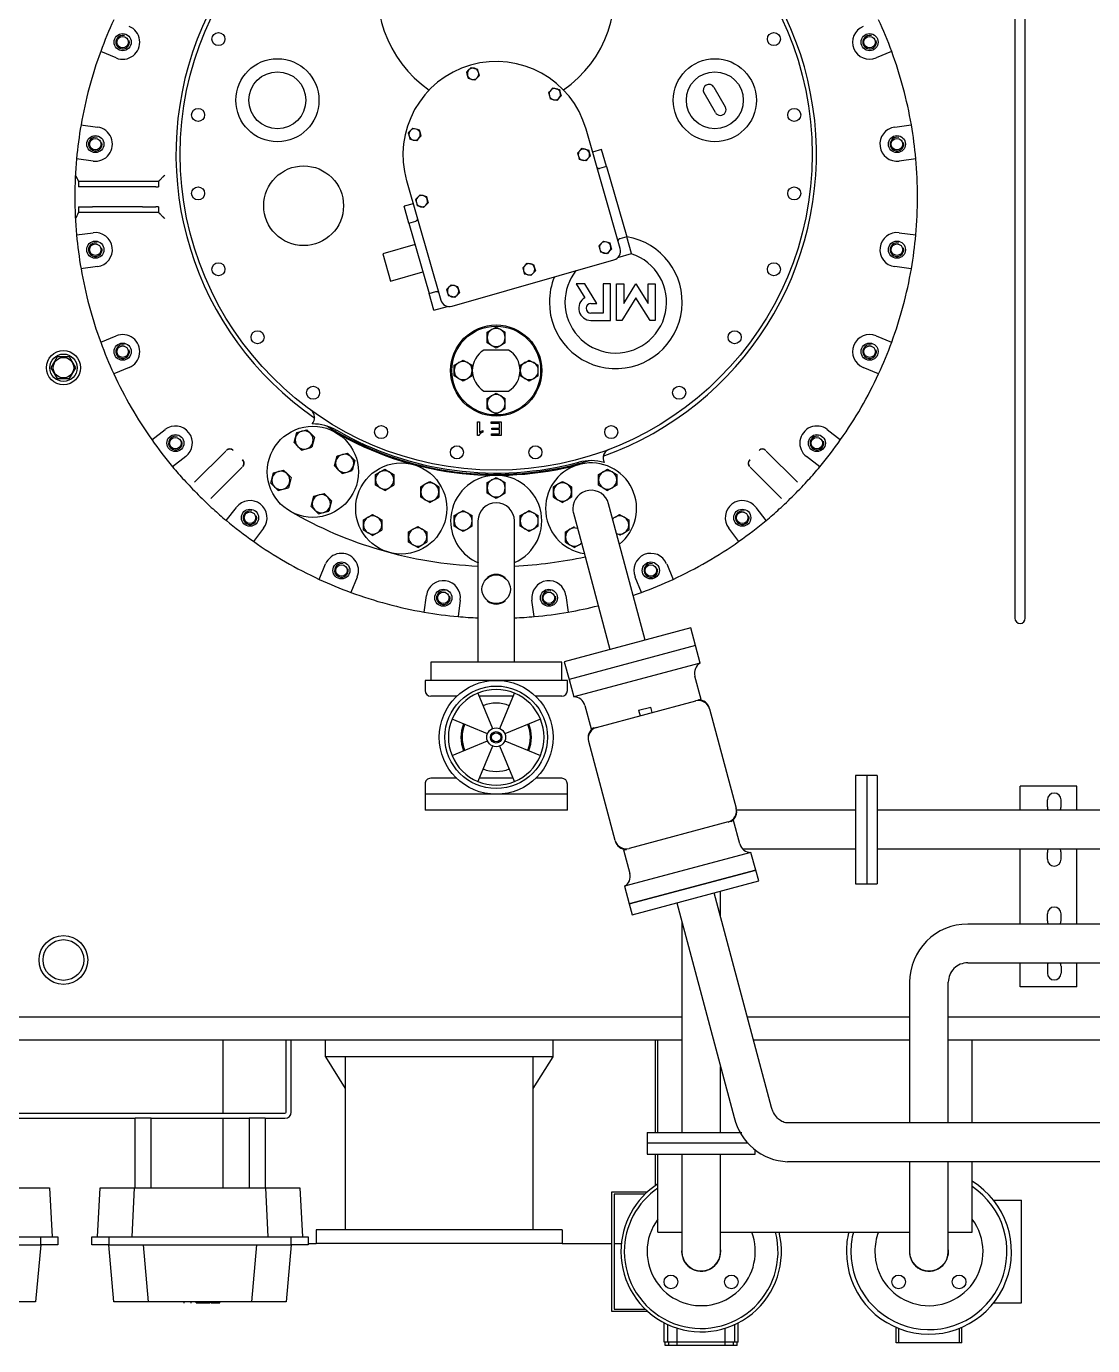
# Model space of a CAD drawing. Header units: millimetres. Extents: x 89978 to 501025, y -351975 to 837171.
# Drawn here: x 137841 to 138777, y -213115 to -211956 of the extents above; entities that cross this region are included whole.
import ezdxf

# ---------------------------------------------------------------- set-up
doc = ezdxf.new("R2010")
doc.units = ezdxf.units.MM
doc.header["$LTSCALE"] = 150
doc.layers.add('------00 Switch Gear_154kV', color=4, linetype='Continuous')

# ---------------------------------------------------------------- blocks, each defined once
blk = doc.blocks.new('X-1F-PLAN$0$top tr')
at = {"layer": '------00 Switch Gear_154kV', "linetype": 'Continuous'}
for p, q in [((323217.2, 115453.9), (323217.2, 115440.5)), ((323217.2, 115453.9), (323219.2, 115453.9)), ((323219.2, 115453.9), (323227.3, 115453.9)), ((323219.2, 115453.9), (323219.2, 115441.3)), ((323227.3, 115453.9), (323230, 115453.9)), ((323230, 115453.9), (323262.1, 115453.9)), ((323262.1, 115453.9), (323264.8, 115453.9)), ((323264.8, 115453.9), (323272.8, 115453.9)), ((323272.8, 115453.9), (323274.8, 115453.9)), ((323272.8, 115441.3), (323272.8, 115453.9)), ((323274.8, 115453.9), (323274.8, 115440.5)), ((323413.5, 115453.4), (323413.5, 115436.5)), ((323413.5, 115453.4), (323416.5, 115453.4)), ((323414.5, 115456.4), (323414.5, 115453.4)), ((323414.5, 115456.4), (323417.5, 115456.4)), ((323416.5, 115453.4), (323425, 115453.4)), ((323416.5, 115453.4), (323416.5, 115438)), ((323417.5, 115456.4), (323424.9, 115456.4)), ((323417.5, 115456.4), (323417.5, 115453.4)), ((323424.9, 115456.4), (323424.9, 115453.4)), ((323424.9, 115456.4), (323467.2, 115456.4)), ((323425, 115453.4), (323425, 115441.2)), ((323425, 115453.4), (323467.1, 115453.4)), ((323467.1, 115453.4), (323467.1, 115441.2)), ((323467.1, 115453.4), (323475.6, 115453.4)), ((323467.2, 115456.4), (323467.2, 115453.4)), ((323467.2, 115456.4), (323474.6, 115456.4)), ((323474.6, 115456.4), (323477.5, 115456.4)), ((323474.6, 115453.4), (323474.6, 115456.4)), ((323475.6, 115453.4), (323478.5, 115453.4)), ((323475.6, 115438), (323475.6, 115453.4)), ((323477.5, 115456.4), (323477.5, 115453.4)), ((323478.5, 115453.4), (323478.5, 115436.5)), ((323189.2, 115418.9), (323164.8, 115418.9)), ((323164.8, 115418.9), (323164.8, 115328.9)), ((323493.1, 115426.4), (323524.5, 115426.4)), ((323522.5, 115424.4), (323495.2, 115424.4)), ((323522.5, 115323.4), (323522.5, 115424.4)), ((323524.5, 115426.4), (323524.5, 115321.4)), ((323806, 115367.9), (323810.4, 115417.9)), ((323810.4, 115417.9), (323840.5, 115417.9)), ((323840.5, 115417.9), (323836.2, 115367.9)), ((323840.5, 115417.9), (323931.6, 115417.9)), ((323876.4, 115418.9), (323868.7, 115418.9)), ((323868.7, 115418.9), (323868.7, 115417.9)), ((323876.4, 115418.9), (323876.4, 115417.9)), ((323889.4, 115418.9), (323877.3, 115418.9)), ((323877.3, 115418.9), (323877.3, 115417.9)), ((323889.4, 115418.9), (323889.4, 115417.9)), ((323893.8, 115419.1), (323893.8, 115417.9)), ((323900.3, 115417.9), (323900.3, 115419.1)), ((323931.6, 115417.9), (323961.7, 115417.9)), ((323935.9, 115367.9), (323931.6, 115417.9)), ((323961.7, 115417.9), (323966, 115367.9)), ((324026, 115367.9), (324030.4, 115417.9)), ((324030.4, 115417.9), (324060.5, 115417.9)), ((323229, 115373.9), (323229, 115339.9)), ((323263, 115339.9), (323263, 115373.9)), ((323429, 115373.9), (323429, 115339.9)), ((323463, 115339.9), (323463, 115373.9)), ((323522.5, 115366.9), (323516.2, 115366.9)), ((323568, 115366.9), (323524.5, 115366.9)), ((323568, 115366.9), (323784, 115366.9)), ((323568, 115354.9), (323568, 115366.9)), ((323791, 115366.9), (323784, 115366.9)), ((323784, 115354.9), (323784, 115366.9)), ((323791, 115360.9), (323791, 115367.9)), ((323791, 115367.9), (323806, 115367.9)), ((323806, 115360.9), (323791, 115360.9)), ((323798.3, 115317.9), (323796, 115360.9)), ((323966, 115367.9), (323806, 115367.9)), ((323806, 115367.9), (323806, 115360.9)), ((323966, 115360.9), (323806, 115360.9)), ((323826.1, 115360.9), (323828.3, 115317.9)), ((323943.8, 115317.9), (323946, 115360.9)), ((323966, 115367.9), (323981, 115367.9)), ((323966, 115360.9), (323966, 115367.9)), ((323981, 115360.9), (323966, 115360.9)), ((323976, 115360.9), (323973.8, 115317.9)), ((323981, 115367.9), (323981, 115360.9)), ((324011, 115360.9), (324011, 115367.9)), ((324011, 115367.9), (324026, 115367.9)), ((324026, 115360.9), (324011, 115360.9)), ((324018.3, 115317.9), (324016, 115360.9)), ((324186, 115367.9), (324026, 115367.9)), ((324026, 115367.9), (324026, 115360.9)), ((324186, 115360.9), (324026, 115360.9)), ((323229, 115356.9), (323208, 115356.9)), ((323208, 115356.9), (323208, 115349.9)), ((323208, 115349.9), (323208, 115294.9)), ((323429, 115356.9), (323263, 115356.9)), ((323484, 115356.9), (323463, 115356.9)), ((323484, 115356.9), (323484, 115349.9)), ((323484, 115349.9), (323484, 115288.4)), ((323568, 115354.9), (323784, 115354.9)), ((323593.4, 115354.9), (323593.4, 115202.9)), ((323758.6, 115202.9), (323758.6, 115354.9)), ((323229, 115339.9), (323229, 115294.9)), ((323263, 115294.9), (323263, 115339.9)), ((323429, 115339.9), (323429, 115288.4)), ((323463, 115288.4), (323463, 115339.9)), ((323189.2, 115328.9), (323164.8, 115328.9)), ((323495.2, 115323.4), (323522.5, 115323.4)), ((323486, 115315.9), (323486, 115288.4)), ((323524.5, 115321.4), (323493.1, 115321.4)), ((323828.3, 115317.9), (323798.3, 115317.9)), ((323943.8, 115317.9), (323828.3, 115317.9)), ((323829, 115256.9), (323829, 115317.9)), ((323843, 115256.9), (323843, 115317.9)), ((323866, 115256.9), (323866, 115317.9)), ((323929, 115317.9), (323929, 115256.9)), ((323943, 115317.9), (323943, 115256.9)), ((323973.8, 115317.9), (323943.8, 115317.9)), ((324048.3, 115317.9), (324018.3, 115317.9)), ((323370.1, 115294.9), (323021, 115294.9)), ((323493.5, 115288.4), (323398.5, 115288.4)), ((323398.5, 115288.4), (323398.5, 115284.3)), ((323493.5, 115278.4), (323493.5, 115288.4)), ((323493.5, 115278.4), (323404.7, 115278.4)), ((323493.5, 115278.4), (323404.7, 115278.4)), ((323493.5, 115269.4), (323493.5, 115278.4)), ((323493.5, 115269.4), (323410.3, 115269.4)), ((323429, 115269.4), (323429, 115211.3)), ((323463, 115084.5), (323463, 115269.4)), ((323484, 115269.4), (323484, 115187.9)), ((323486, 115269.4), (323486, 115187.9)), ((323021, 115260.9), (323370.1, 115260.9)), ((323208, 115260.9), (323208, 115187.9)), ((323229, 115260.9), (323229, 115137.4)), ((323263, 115137.4), (323263, 115260.9)), ((323467.5, 115067.8), (323417, 115256.2)), ((323829, 115256.9), (323811.5, 115256.9)), ((323829, 115256.9), (323843, 115256.9)), ((323929, 115256.9), (323843, 115256.9)), ((323929, 115256.9), (323943, 115256.9)), ((324049, 115256.9), (323943, 115256.9)), ((323384.2, 115247.4), (323434.7, 115059)), ((323806, 115251.4), (323806, 115187.9)), ((323810.5, 115251.4), (323810.5, 115187.9)), ((324180.5, 115252.4), (323811.5, 115252.4)), ((323866, 115187.9), (323866, 115252.4)), ((323593.4, 115230.8), (323576, 115202.9)), ((323776, 115202.9), (323758.6, 115230.8)), ((323576, 115202.9), (323576, 115187.9)), ((323576, 115202.9), (323776, 115202.9)), ((323776, 115202.9), (323776, 115187.9)), ((323229, 115187.9), (322753.4, 115187.9)), ((323400.1, 115187.9), (323263, 115187.9)), ((324136, 115187.9), (323463, 115187.9)), ((323229, 115167.9), (322753.4, 115167.9)), ((323405.5, 115167.9), (323263, 115167.9)), ((324216, 115167.9), (323463, 115167.9)), ((323116, 115141.4), (323159, 115141.4)), ((323116, 115141.4), (323116, 115120.4)), ((323159, 115141.4), (323166, 115141.4)), ((323166, 115141.4), (323166, 115120.4)), ((323130, 115123.4), (323130, 115129.4)), ((323142, 115123.4), (323142, 115129.4)), ((323212, 115120.4), (322753.4, 115120.4)), ((322645.5, 115086.4), (323212, 115086.4)), ((323116, 115086.4), (323116, 115020.4)), ((323130, 115083.4), (323130, 115077.4)), ((323142, 115083.4), (323142, 115077.4)), ((323166, 115086.4), (323166, 115020.4)), ((323429, 115080), (323429, 115057.5)), ((323506.6, 115078.3), (323395.5, 115048.5)), ((323398.1, 115038.9), (323509.2, 115068.6)), ((323509.2, 115068.6), (323398.1, 115038.9)), ((323509.2, 115068.6), (323506.6, 115078.3)), ((323513.4, 115053.2), (323509.2, 115068.6)), ((323291.5, 114955.9), (323291.5, 115050.9)), ((323300.5, 115050.9), (323291.5, 115050.9)), ((323300.5, 114955.9), (323300.5, 115050.9)), ((323300.5, 114955.9), (323300.5, 115050.9)), ((323310.5, 115050.9), (323300.5, 115050.9)), ((323310.5, 114955.9), (323310.5, 115050.9)), ((323395.5, 115048.5), (323398.1, 115038.9)), ((323402.3, 115023.4), (323513.4, 115053.2)), ((323398.1, 115038.9), (323402.3, 115023.4)), ((323514.1, 115021.3), (323508.6, 115041.9)), ((323130, 115029.4), (323130, 115023.4)), ((323142, 115029.4), (323142, 115023.4)), ((323291.5, 115020.4), (322575.4, 115020.4)), ((323409.5, 115020.4), (323310.5, 115020.4)), ((323412, 115016), (323417.5, 114995.4)), ((323422.4, 114996.7), (323509.3, 115020)), ((323511.3, 115020.6), (323514.1, 115021.3)), ((323521.6, 115012.9), (323544.8, 114926)), ((323422.4, 114996.7), (323419.1, 114995.8)), ((322575.4, 114986.4), (323291.5, 114986.4)), ((323116, 114986.4), (323116, 114965.4)), ((323130, 114983.4), (323130, 114977.4)), ((323142, 114983.4), (323142, 114977.4)), ((323166, 114986.4), (323166, 114965.4)), ((323310.5, 114986.4), (323412, 114986.4)), ((323438.6, 114897.5), (323415.3, 114984.5)), ((323563.5, 114986.4), (323688.5, 114986.4)), ((323563.5, 114986.4), (323563.5, 114972.4)), ((323688.5, 114972.4), (323688.5, 114986.4)), ((323116, 114965.4), (323159, 114965.4)), ((323159, 114965.4), (323166, 114965.4)), ((323563.5, 114972.4), (323688.5, 114972.4)), ((323563.5, 114972.4), (323688.5, 114972.4)), ((323563.5, 114972.4), (323563.5, 114963.4)), ((323688.5, 114963.4), (323688.5, 114972.4)), ((323291.5, 114955.9), (323300.5, 114955.9)), ((323300.5, 114955.9), (323310.5, 114955.9)), ((323568.5, 114958.4), (323591.3, 114958.4)), ((323610, 114961.3), (323622.9, 114930.1)), ((323611.1, 114958.4), (323641, 114958.4)), ((323629.2, 114930.1), (323642.1, 114961.3)), ((323660.7, 114958.4), (323683.5, 114958.4)), ((323618.4, 114925.6), (323587.2, 114938.5)), ((323664.8, 114938.5), (323633.7, 114925.6)), ((323587.2, 114906.4), (323618.4, 114919.3)), ((323633.7, 114919.3), (323664.8, 114906.4)), ((323537.8, 114913.8), (323450.8, 114890.5)), ((323541, 114914.6), (323537.8, 114913.8)), ((323548.1, 114894.5), (323542.6, 114915)), ((323622.9, 114914.8), (323610, 114883.6)), ((323642.1, 114883.6), (323629.2, 114914.8)), ((323489, 114900.7), (323490.3, 114895.9)), ((323500.9, 114898.7), (323490.3, 114895.9)), ((323500.9, 114898.7), (323499.6, 114903.5)), ((323446, 114889.2), (323448.8, 114889.9)), ((323446, 114889.2), (323451.5, 114868.6)), ((323446.8, 114857.3), (323557.9, 114887)), ((323562, 114871.6), (323557.9, 114887)), ((323568.5, 114886.4), (323591.3, 114886.4)), ((323611.1, 114886.4), (323641, 114886.4)), ((323660.7, 114886.4), (323683.5, 114886.4)), ((323450.9, 114841.8), (323562, 114871.6)), ((323450.9, 114841.8), (323562, 114871.6)), ((323566.2, 114856.1), (323562, 114871.6)), ((323563.5, 114881.4), (323563.5, 114872.4)), ((323563.5, 114872.4), (323688.5, 114872.4)), ((323568.5, 114872.4), (323568.5, 114856.4)), ((323683.5, 114856.4), (323683.5, 114872.4)), ((323688.5, 114872.4), (323688.5, 114881.4)), ((323446.8, 114857.3), (323450.9, 114841.8)), ((323455.1, 114826.4), (323566.2, 114856.1)), ((323568.5, 114856.4), (323683.5, 114856.4)), ((323610, 114856.4), (323610, 114767.4)), ((323642, 114767.4), (323642, 114856.4)), ((323450.9, 114841.8), (323455.1, 114826.4)), ((323495.2, 114837.1), (323518.2, 114751.1)), ((323549.1, 114759.4), (323526.1, 114845.4)), ((323161.5, 114817.9), (323161.5, 114808.9)), ((323170.5, 114808.9), (323170.5, 114817.9)), ((323592.7, 114816.4), (323594.6, 114801.9)), ((323657.5, 114801.9), (323659.4, 114816.4)), ((323161.5, 114808.9), (323161.5, 114264.9)), ((323170.5, 114264.9), (323170.5, 114808.9)), ((323564.8, 114798), (323562.9, 114812.5)), ((323618.3, 114802.3), (323618.3, 114802.9)), ((323633.8, 114802.3), (323633.8, 114802.9)), ((323689.2, 114812.5), (323687.3, 114798)), ((323498.4, 114795.2), (323504.1, 114781.7)), ((323748, 114781.7), (323753.7, 114795.2)), ((323476.3, 114770.2), (323470.7, 114783.8)), ((323618.3, 114782), (323618.3, 114782.6)), ((323633.8, 114782), (323633.8, 114782.6)), ((323781.4, 114783.8), (323775.8, 114770.2)), ((323610, 114767.4), (323610, 114732.4)), ((323642, 114732.4), (323642, 114767.4)), ((323558.2, 114725.6), (323549.1, 114759.4)), ((323553.2, 114753.5), (323557.2, 114755.8)), ((323561.2, 114753.5), (323557.2, 114755.8)), ((323694.9, 114755.8), (323690.9, 114753.5)), ((323694.9, 114755.8), (323698.9, 114753.5)), ((323412.9, 114750.4), (323421.8, 114738.7)), ((323513.6, 114742.9), (323517.6, 114745.2)), ((323518.2, 114751.1), (323527.3, 114717.3)), ((323565.2, 114751.2), (323561.2, 114753.5)), ((323565.2, 114751.2), (323565.2, 114746.6)), ((323565.2, 114746.6), (323565.2, 114742)), ((323690.9, 114753.5), (323686.9, 114751.2)), ((323686.9, 114746.6), (323686.9, 114751.2)), ((323686.9, 114742), (323686.9, 114746.6)), ((323698.9, 114753.5), (323702.9, 114751.2)), ((323702.9, 114751.2), (323702.9, 114746.6)), ((323702.9, 114746.6), (323702.9, 114742)), ((323734.5, 114745.2), (323730.5, 114742.9)), ((323734.5, 114745.2), (323738.5, 114742.9)), ((323830.3, 114738.7), (323839.2, 114750.4)), ((323509.6, 114740.6), (323513.6, 114742.9)), ((323509.6, 114736), (323509.6, 114740.6)), ((323509.6, 114731.4), (323509.6, 114736)), ((323561.2, 114739.7), (323557.2, 114737.4)), ((323565.2, 114742), (323561.2, 114739.7)), ((323589, 114737.1), (323593, 114739.4)), ((323589, 114737.1), (323589, 114732.4)), ((323589, 114732.4), (323589, 114727.8)), ((323593, 114739.4), (323597, 114741.7)), ((323597, 114741.7), (323601, 114739.4)), ((323601, 114739.4), (323605, 114737.1)), ((323605, 114737.1), (323605, 114732.4)), ((323605, 114732.4), (323605, 114727.8)), ((323647, 114737.1), (323651, 114739.4)), ((323647, 114737.1), (323647, 114732.4)), ((323647, 114732.4), (323647, 114727.8)), ((323651, 114739.4), (323655, 114741.7)), ((323655, 114741.7), (323659, 114739.4)), ((323659, 114739.4), (323663, 114737.1)), ((323663, 114737.1), (323663, 114732.4)), ((323663, 114732.4), (323663, 114727.8)), ((323690.9, 114739.7), (323686.9, 114742)), ((323694.9, 114737.4), (323690.9, 114739.7)), ((323698.9, 114739.7), (323694.9, 114737.4)), ((323702.9, 114742), (323698.9, 114739.7)), ((323730.5, 114742.9), (323726.5, 114740.6)), ((323726.5, 114736), (323726.5, 114740.6)), ((323726.5, 114731.4), (323726.5, 114736)), ((323738.5, 114742.9), (323742.5, 114740.6)), ((323742.5, 114740.6), (323742.5, 114736)), ((323742.5, 114736), (323742.5, 114731.4)), ((323398, 114720.5), (323389.1, 114732.1)), ((323513.6, 114729), (323509.6, 114731.4)), ((323517.6, 114726.7), (323513.6, 114729)), ((323521.6, 114729), (323517.6, 114726.7)), ((323593, 114725.5), (323589, 114727.8)), ((323597, 114723.2), (323593, 114725.5)), ((323601, 114725.5), (323597, 114723.2)), ((323605, 114727.8), (323601, 114725.5)), ((323651, 114725.5), (323647, 114727.8)), ((323655, 114723.2), (323651, 114725.5)), ((323659, 114725.5), (323655, 114723.2)), ((323663, 114727.8), (323659, 114725.5)), ((323730.5, 114729), (323726.5, 114731.4)), ((323734.5, 114726.7), (323730.5, 114729)), ((323738.5, 114729), (323734.5, 114726.7)), ((323742.5, 114731.4), (323738.5, 114729)), ((323771.8, 114719.4), (323773, 114723.9)), ((323777.5, 114725), (323773, 114723.9)), ((323781.9, 114726.2), (323777.5, 114725)), ((323781.9, 114726.2), (323785.2, 114723)), ((323785.2, 114723), (323788.5, 114719.7)), ((323863, 114732.1), (323854.1, 114720.5)), ((323375.5, 114712.7), (323402.9, 114685.2)), ((323559.8, 114711.6), (323563.8, 114713.9)), ((323559.8, 114707), (323559.8, 114711.6)), ((323563.8, 114713.9), (323567.8, 114716.2)), ((323571.8, 114713.9), (323567.8, 114716.2)), ((323575.8, 114711.6), (323571.8, 114713.9)), ((323575.8, 114711.6), (323575.8, 114707)), ((323618, 114708.1), (323622, 114710.4)), ((323622, 114710.4), (323626, 114712.7)), ((323626, 114712.7), (323630, 114710.4)), ((323630, 114710.4), (323634, 114708.1)), ((323680.3, 114713.9), (323676.3, 114711.6)), ((323676.3, 114707), (323676.3, 114711.6)), ((323684.3, 114716.2), (323680.3, 114713.9)), ((323684.3, 114716.2), (323688.3, 114713.9)), ((323688.3, 114713.9), (323692.3, 114711.6)), ((323692.3, 114711.6), (323692.3, 114707)), ((323770.6, 114714.9), (323771.8, 114719.4)), ((323773.9, 114711.7), (323770.6, 114714.9)), ((323777.1, 114708.4), (323773.9, 114711.7)), ((323781.6, 114709.6), (323777.1, 114708.4)), ((323786.1, 114710.8), (323781.6, 114709.6)), ((323787.3, 114715.2), (323786.1, 114710.8)), ((323788.5, 114719.7), (323787.3, 114715.2)), ((323849.2, 114685.2), (323876.6, 114712.7)), ((323388.8, 114671.1), (323361.3, 114698.5)), ((323520.2, 114701), (323524.2, 114703.3)), ((323520.2, 114696.4), (323520.2, 114701)), ((323524.2, 114703.3), (323528.2, 114705.6)), ((323532.2, 114703.3), (323528.2, 114705.6)), ((323536.2, 114701), (323532.2, 114703.3)), ((323536.2, 114701), (323536.2, 114696.4)), ((323559.8, 114702.4), (323559.8, 114707)), ((323563.8, 114700), (323559.8, 114702.4)), ((323567.8, 114697.7), (323563.8, 114700)), ((323571.8, 114700), (323567.8, 114697.7)), ((323575.8, 114702.4), (323571.8, 114700)), ((323575.8, 114707), (323575.8, 114702.4)), ((323618, 114708.1), (323618, 114703.4)), ((323618, 114703.4), (323618, 114698.8)), ((323622, 114696.5), (323618, 114698.8)), ((323634, 114698.8), (323630, 114696.5)), ((323634, 114708.1), (323634, 114703.4)), ((323634, 114703.4), (323634, 114698.8)), ((323676.3, 114702.4), (323676.3, 114707)), ((323680.3, 114700), (323676.3, 114702.4)), ((323684.3, 114697.7), (323680.3, 114700)), ((323688.3, 114700), (323684.3, 114697.7)), ((323692.3, 114702.4), (323688.3, 114700)), ((323692.3, 114707), (323692.3, 114702.4)), ((323719.9, 114703.3), (323715.9, 114701)), ((323715.9, 114696.4), (323715.9, 114701)), ((323723.9, 114705.6), (323719.9, 114703.3)), ((323723.9, 114705.6), (323727.9, 114703.3)), ((323727.9, 114703.3), (323731.9, 114701)), ((323731.9, 114701), (323731.9, 114696.4)), ((323806.1, 114694.4), (323807.3, 114698.9)), ((323807.3, 114698.9), (323808.5, 114703.3)), ((323813, 114704.5), (323808.5, 114703.3)), ((323817.4, 114705.7), (323813, 114704.5)), ((323817.4, 114705.7), (323820.7, 114702.5)), ((323820.7, 114702.5), (323824, 114699.2)), ((323824, 114699.2), (323822.8, 114694.7)), ((323890.8, 114698.5), (323863.3, 114671.1)), ((323520.2, 114691.7), (323520.2, 114696.4)), ((323524.2, 114689.4), (323520.2, 114691.7)), ((323528.2, 114687.1), (323524.2, 114689.4)), ((323532.2, 114689.4), (323528.2, 114687.1)), ((323536.2, 114691.7), (323532.2, 114689.4)), ((323536.2, 114696.4), (323536.2, 114691.7)), ((323626, 114694.2), (323622, 114696.5)), ((323630, 114696.5), (323626, 114694.2)), ((323715.9, 114691.7), (323715.9, 114696.4)), ((323719.9, 114689.4), (323715.9, 114691.7)), ((323723.9, 114687.1), (323719.9, 114689.4)), ((323727.9, 114689.4), (323723.9, 114687.1)), ((323731.9, 114691.7), (323727.9, 114689.4)), ((323731.9, 114696.4), (323731.9, 114691.7)), ((323751.3, 114683.9), (323752.5, 114688.3)), ((323757, 114689.5), (323752.5, 114688.3)), ((323761.4, 114690.7), (323757, 114689.5)), ((323761.4, 114690.7), (323764.7, 114687.5)), ((323764.7, 114687.5), (323768, 114684.2)), ((323809.4, 114691.2), (323806.1, 114694.4)), ((323812.7, 114687.9), (323809.4, 114691.2)), ((323817.1, 114689.1), (323812.7, 114687.9)), ((323821.6, 114690.3), (323817.1, 114689.1)), ((323822.8, 114694.7), (323821.6, 114690.3)), ((323341.9, 114684.9), (323353.5, 114676)), ((323403.5, 114678.9), (323403.4, 114679)), ((323403.5, 114684.7), (323403.6, 114684.6)), ((323750.1, 114679.4), (323751.3, 114683.9)), ((323753.4, 114676.1), (323750.1, 114679.4)), ((323756.6, 114672.9), (323753.4, 114676.1)), ((323765.6, 114675.3), (323761.1, 114674.1)), ((323766.8, 114679.7), (323765.6, 114675.3)), ((323768, 114684.2), (323766.8, 114679.7)), ((323848.5, 114684.6), (323848.6, 114684.7)), ((323848.7, 114679), (323848.6, 114678.9)), ((323898.6, 114676), (323910.2, 114684.9)), ((323389.4, 114670.4), (323389.3, 114670.5)), ((323395, 114670.6), (323395.1, 114670.5)), ((323761.1, 114674.1), (323756.6, 114672.9)), ((323785.6, 114658.9), (323786.8, 114663.4)), ((323786.8, 114663.4), (323788, 114667.8)), ((323792.5, 114669), (323788, 114667.8)), ((323796.9, 114670.2), (323792.5, 114669)), ((323796.9, 114670.2), (323800.2, 114667)), ((323800.2, 114667), (323803.5, 114663.7)), ((323803.5, 114663.7), (323802.3, 114659.2)), ((323857, 114670.5), (323857.1, 114670.6)), ((323862.8, 114670.5), (323862.7, 114670.4)), ((323335.3, 114652.2), (323323.6, 114661.1)), ((323621.6, 114657.4), (323630.2, 114657.4)), ((323621.6, 114645.4), (323621.6, 114657.4)), ((323623.2, 114656), (323623.2, 114652.3)), ((323630.2, 114656), (323623.2, 114656)), ((323623.2, 114652.3), (323629.8, 114652.3)), ((323629.8, 114652.3), (323629.8, 114650.9)), ((323630.2, 114657.4), (323630.2, 114656)), ((323637.8, 114653), (323637.8, 114654.4)), ((323639.4, 114653.8), (323637.8, 114653)), ((323640.8, 114654.8), (323639.4, 114653.8)), ((323640.8, 114645.4), (323640.8, 114654.8)), ((323641.3, 114657.4), (323642.3, 114657.4)), ((323642.3, 114657.4), (323642.3, 114645.4)), ((323788.9, 114655.6), (323785.6, 114658.9)), ((323792.2, 114652.4), (323788.9, 114655.6)), ((323796.6, 114653.6), (323792.2, 114652.4)), ((323801.1, 114654.8), (323796.6, 114653.6)), ((323802.3, 114659.2), (323801.1, 114654.8)), ((323928.5, 114661.1), (323916.8, 114652.2)), ((323630.5, 114645.4), (323621.6, 114645.4)), ((323623.2, 114650.9), (323623.2, 114646.8)), ((323629.8, 114650.9), (323623.2, 114650.9)), ((323623.2, 114646.8), (323630.5, 114646.8)), ((323630.5, 114646.8), (323630.5, 114645.4)), ((323642.3, 114645.4), (323640.8, 114645.4)), ((323618, 114634.1), (323622, 114636.4)), ((323618, 114634.1), (323618, 114629.4)), ((323618, 114629.4), (323618, 114624.8)), ((323622, 114636.4), (323626, 114638.7)), ((323626, 114638.7), (323630, 114636.4)), ((323630, 114636.4), (323634, 114634.1)), ((323634, 114634.1), (323634, 114629.4)), ((323634, 114629.4), (323634, 114624.8)), ((323636.9, 114618.4), (323615.2, 114618.4)), ((323622, 114622.5), (323618, 114624.8)), ((323626, 114620.2), (323622, 114622.5)), ((323630, 114622.5), (323626, 114620.2)), ((323634, 114624.8), (323630, 114622.5)), ((323589, 114605.1), (323593, 114607.4)), ((323589, 114605.1), (323589, 114600.4)), ((323593, 114607.4), (323597, 114609.7)), ((323597, 114609.7), (323601, 114607.4)), ((323601, 114607.4), (323605, 114605.1)), ((323605, 114605.1), (323605, 114600.4)), ((323647, 114605.1), (323651, 114607.4)), ((323647, 114605.1), (323647, 114600.4)), ((323651, 114607.4), (323655, 114609.7)), ((323655, 114609.7), (323659, 114607.4)), ((323659, 114607.4), (323663, 114605.1)), ((323663, 114605.1), (323663, 114600.4)), ((324000.6, 114607.4), (323995.1, 114597.9)), ((324011.5, 114607.4), (324000.6, 114607.4)), ((324017, 114597.9), (324011.5, 114607.4)), ((323290.2, 114603.3), (323303.8, 114597.7)), ((323589, 114600.4), (323589, 114595.8)), ((323593, 114593.5), (323589, 114595.8)), ((323597, 114591.2), (323593, 114593.5)), ((323601, 114593.5), (323597, 114591.2)), ((323605, 114595.8), (323601, 114593.5)), ((323605, 114600.4), (323605, 114595.8)), ((323647, 114600.4), (323647, 114595.8)), ((323651, 114593.5), (323647, 114595.8)), ((323655, 114591.2), (323651, 114593.5)), ((323659, 114593.5), (323655, 114591.2)), ((323663, 114595.8), (323659, 114593.5)), ((323663, 114600.4), (323663, 114595.8)), ((323948.3, 114597.7), (323961.9, 114603.3)), ((323995.1, 114597.9), (324000.6, 114588.4)), ((324011.5, 114588.4), (324017, 114597.9)), ((323615.2, 114582.4), (323636.9, 114582.4)), ((324000.6, 114588.4), (324011.5, 114588.4)), ((323292.3, 114569.9), (323278.8, 114575.6)), ((323618, 114576.1), (323622, 114578.4)), ((323618, 114576.1), (323618, 114571.4)), ((323618, 114571.4), (323618, 114566.8)), ((323622, 114578.4), (323626, 114580.7)), ((323626, 114580.7), (323630, 114578.4)), ((323630, 114578.4), (323634, 114576.1)), ((323634, 114576.1), (323634, 114571.4)), ((323634, 114571.4), (323634, 114566.8)), ((323973.3, 114575.6), (323959.8, 114569.9)), ((323622, 114564.5), (323618, 114566.8)), ((323626, 114562.2), (323622, 114564.5)), ((323630, 114564.5), (323626, 114562.2)), ((323634, 114566.8), (323630, 114564.5)), ((323486.3, 114556.4), (323490.9, 114556.4)), ((323486.3, 114524.4), (323486.3, 114556.4)), ((323490.9, 114556.4), (323503.3, 114536.5)), ((323503.3, 114536.5), (323515.8, 114556.4)), ((323515.8, 114556.4), (323520.4, 114556.4)), ((323520.4, 114556.4), (323520.4, 114524.4)), ((323542.8, 114556.4), (323525.7, 114556.4)), ((323525.7, 114556.4), (323525.7, 114524.4)), ((323532.1, 114524.4), (323532.1, 114550)), ((323532.1, 114550), (323542.8, 114550)), ((323680.7, 114547.5), (323668.8, 114544.1)), ((323680.7, 114547.5), (323684.9, 114532.7)), ((323503.3, 114524.4), (323492.7, 114541.5)), ((323492.7, 114541.5), (323492.7, 114524.4)), ((323514, 114541.5), (323503.3, 114524.4)), ((323514, 114524.4), (323514, 114541.5)), ((323664.8, 114543.9), (323522.6, 114503.1)), ((323542.8, 114541.4), (323537.6, 114541.4)), ((323537.6, 114541.4), (323548.2, 114524.4)), ((323555.8, 114524.4), (323548.2, 114536.5)), ((323660.3, 114534.2), (323662.3, 114536.2)), ((323662.3, 114536.2), (323665.1, 114535.5)), ((323665.1, 114535.5), (323667.9, 114534.8)), ((323704.8, 114433.7), (323674.7, 114538.5)), ((323492.7, 114524.4), (323486.3, 114524.4)), ((323520.4, 114524.4), (323514, 114524.4)), ((323525.7, 114524.4), (323532.1, 114524.4)), ((323548.2, 114524.4), (323555.8, 114524.4)), ((323658.3, 114532.1), (323660.3, 114534.2)), ((323659.1, 114529.3), (323658.3, 114532.1)), ((323659.9, 114526.5), (323659.1, 114529.3)), ((323662.7, 114525.8), (323659.9, 114526.5)), ((323665.5, 114525.1), (323662.7, 114525.8)), ((323667.5, 114527.2), (323665.5, 114525.1)), ((323669.5, 114529.3), (323667.5, 114527.2)), ((323668.7, 114532.1), (323667.9, 114534.8)), ((323669.5, 114529.3), (323668.7, 114532.1)), ((323684.9, 114532.7), (323678.9, 114531)), ((323702.7, 114471), (323684.9, 114532.7)), ((323591.5, 114512.9), (323593.5, 114515)), ((323592.3, 114510.2), (323591.5, 114512.9)), ((323593.5, 114515), (323595.5, 114517.1)), ((323595.5, 114517.1), (323598.3, 114516.4)), ((323598.3, 114516.4), (323601.1, 114515.7)), ((323601.9, 114512.9), (323601.1, 114515.7)), ((323602.7, 114510.1), (323601.9, 114512.9)), ((323718.7, 114522), (323690.4, 114513.8)), ((323725.6, 114497.9), (323718.7, 114522)), ((323261.5, 114511.1), (323276, 114509.2)), ((323519.1, 114501.2), (323507.2, 114497.7)), ((323593.1, 114507.4), (323592.3, 114510.2)), ((323595.9, 114506.7), (323593.1, 114507.4)), ((323598.7, 114506), (323595.9, 114506.7)), ((323600.7, 114508.1), (323598.7, 114506)), ((323602.7, 114510.1), (323600.7, 114508.1)), ((323976.1, 114509.2), (323990.6, 114511.1)), ((323507.2, 114497.7), (323511.4, 114482.9)), ((323517.1, 114493.3), (323547.1, 114388.5)), ((323524.7, 114493.8), (323526.7, 114495.8)), ((323525.5, 114491), (323524.7, 114493.8)), ((323526.3, 114488.2), (323525.5, 114491)), ((323526.7, 114495.8), (323528.7, 114497.9)), ((323528.7, 114497.9), (323531.5, 114497.2)), ((323531.5, 114497.2), (323534.3, 114496.5)), ((323535.9, 114491), (323533.9, 114488.9)), ((323535.1, 114493.8), (323534.3, 114496.5)), ((323535.9, 114491), (323535.1, 114493.8)), ((323697.2, 114489.8), (323725.6, 114497.9)), ((323272.1, 114479.4), (323257.6, 114481.3)), ((323511.4, 114482.9), (323517.4, 114484.7)), ((323529.1, 114421.2), (323511.4, 114482.9)), ((323529.1, 114487.5), (323526.3, 114488.2)), ((323531.9, 114486.8), (323529.1, 114487.5)), ((323533.9, 114488.9), (323531.9, 114486.8)), ((323994.5, 114481.3), (323980, 114479.4)), ((323702.7, 114471), (323696.6, 114469.2)), ((323702.7, 114471), (323706.9, 114456.2)), ((323685.7, 114453.1), (323687.7, 114455.1)), ((323687.7, 114455.1), (323689.7, 114457.2)), ((323689.7, 114457.2), (323692.5, 114456.5)), ((323692.5, 114456.5), (323695.3, 114455.8)), ((323696.1, 114453), (323695.3, 114455.8)), ((323699, 114453.9), (323706.9, 114456.2)), ((323922.4, 114461.7), (323992.9, 114461.7)), ((323922.4, 114456.7), (323922.4, 114461.7)), ((323922.4, 114456.7), (323925, 114456.7)), ((323928.7, 114456.7), (323925, 114456.7)), ((323936.6, 114456.7), (323928.7, 114456.7)), ((323936.6, 114456.7), (323980.5, 114456.7)), ((323988.4, 114456.7), (323980.5, 114456.7)), ((323992.8, 114456.7), (323988.4, 114456.7)), ((323992.8, 114456.7), (323992.9, 114456.7)), ((323992.9, 114456.7), (323992.9, 114461.7)), ((323686.5, 114450.3), (323685.7, 114453.1)), ((323687.3, 114447.5), (323686.5, 114450.3)), ((323690.1, 114446.8), (323687.3, 114447.5)), ((323692.9, 114446.1), (323690.1, 114446.8)), ((323694.9, 114448.2), (323692.9, 114446.1)), ((323696.9, 114450.3), (323694.9, 114448.2)), ((323696.9, 114450.3), (323696.1, 114453)), ((323922.4, 114434.2), (323922.4, 114439.2)), ((323925, 114439.2), (323922.4, 114439.2)), ((323992.9, 114434.2), (323922.4, 114434.2)), ((323925, 114439.2), (323928.7, 114439.2)), ((323928.7, 114439.2), (323936.6, 114439.2)), ((323936.6, 114439.2), (323980.5, 114439.2)), ((323980.5, 114439.2), (323988.4, 114439.2)), ((323988.4, 114439.2), (323992.8, 114439.2)), ((323992.9, 114439.2), (323992.8, 114439.2)), ((323992.9, 114434.2), (323992.9, 114439.2)), ((323529.1, 114421.2), (323535.2, 114422.9)), ((323529.1, 114421.2), (323533.4, 114406.4)), ((323257.6, 114414.6), (323272.1, 114416.5)), ((323533.4, 114406.4), (323541.3, 114408.7)), ((323543.4, 114412.3), (323545.4, 114414.3)), ((323544.2, 114409.5), (323543.4, 114412.3)), ((323545, 114406.7), (323544.2, 114409.5)), ((323545.4, 114414.3), (323547.4, 114416.4)), ((323547.4, 114416.4), (323550.2, 114415.7)), ((323550.2, 114415.7), (323553, 114415)), ((323554.6, 114409.5), (323552.6, 114407.4)), ((323553.8, 114412.2), (323553, 114415)), ((323554.6, 114409.5), (323553.8, 114412.2)), ((323980, 114416.5), (323994.5, 114414.6)), ((323547.8, 114406), (323545, 114406.7)), ((323550.6, 114405.3), (323547.8, 114406)), ((323552.6, 114407.4), (323550.6, 114405.3)), ((323692.1, 114394.6), (323694.1, 114396.6)), ((323694.1, 114396.6), (323696.1, 114398.7)), ((323696.1, 114398.7), (323698.9, 114398)), ((323698.9, 114398), (323701.7, 114397.3)), ((323702.5, 114394.6), (323701.7, 114397.3)), ((323276, 114386.7), (323261.5, 114384.8)), ((323692.9, 114391.8), (323692.1, 114394.6)), ((323693.7, 114389), (323692.9, 114391.8)), ((323696.5, 114388.3), (323693.7, 114389)), ((323699.3, 114387.6), (323696.5, 114388.3)), ((323701.3, 114389.7), (323699.3, 114387.6)), ((323703.3, 114391.8), (323701.3, 114389.7)), ((323703.3, 114391.8), (323702.5, 114394.6)), ((323990.6, 114384.8), (323976.1, 114386.7)), ((323433.5, 114373.9), (323443.5, 114356.6)), ((323434.9, 114351.6), (323424.9, 114368.9)), ((323570.9, 114361.3), (323572.9, 114363.4)), ((323572.9, 114363.4), (323575.7, 114362.7)), ((323575.7, 114362.7), (323578.5, 114362)), ((323579.3, 114359.2), (323578.5, 114362)), ((323568.9, 114359.2), (323570.9, 114361.3)), ((323569.7, 114356.5), (323568.9, 114359.2)), ((323570.5, 114353.7), (323569.7, 114356.5)), ((323573.3, 114353), (323570.5, 114353.7)), ((323576.1, 114352.3), (323573.3, 114353)), ((323578.1, 114354.4), (323576.1, 114352.3)), ((323580.1, 114356.4), (323578.1, 114354.4)), ((323580.1, 114356.4), (323579.3, 114359.2)), ((323640.7, 114341.3), (323642.7, 114343.4)), ((323640.7, 114341.3), (323641.5, 114338.6)), ((323642.7, 114343.4), (323644.7, 114345.5)), ((323644.7, 114345.5), (323647.5, 114344.8)), ((323647.5, 114344.8), (323650.3, 114344.1)), ((323650.3, 114344.1), (323651.1, 114341.3)), ((323651.1, 114341.3), (323651.9, 114338.5)), ((323641.5, 114338.6), (323642.3, 114335.8)), ((323645.1, 114335.1), (323642.3, 114335.8)), ((323647.9, 114334.4), (323645.1, 114335.1)), ((323649.9, 114336.5), (323647.9, 114334.4)), ((323651.9, 114338.5), (323649.9, 114336.5)), ((323278.8, 114320.3), (323292.3, 114326)), ((323959.8, 114326), (323973.3, 114320.3))]:
    blk.add_line(p, q, dxfattribs=at)
for centre, radius in [((323219.5, 115400.5), 6), ((323272.6, 115400.5), 6), ((323419.5, 115400.5), 6), ((323472.6, 115400.5), 6), ((324006, 115117.9), 21.4), ((324006, 115117.9), 17.9), ((323626, 114922.4), 50), ((323626, 114922.4), 45), ((323626, 114922.4), 8.25), ((323626, 114922.4), 5), ((323626, 114922.4), 4), ((323579.7, 114799.9), 7.5), ((323579.7, 114799.9), 5.05), ((323626, 114792.4), 12.5), ((323672.4, 114799.9), 7.5), ((323672.4, 114799.9), 5.05), ((323490.2, 114775.9), 7.5), ((323490.2, 114775.9), 5.05), ((323761.9, 114775.9), 7.5), ((323761.9, 114775.9), 5.05), ((323709.4, 114721.5), 40), ((323409.9, 114729.6), 7.5), ((323409.9, 114729.6), 5.05), ((323842.2, 114729.6), 7.5), ((323842.2, 114729.6), 5.05), ((323787, 114689.3), 40), ((323626, 114410.4), 277.5), ((323591.6, 114672.2), 5.75), ((323660.5, 114672.2), 5.75), ((323344.4, 114664.1), 7.5), ((323344.4, 114664.1), 5.05), ((323907.7, 114664.1), 7.5), ((323907.7, 114664.1), 5.05), ((323525, 114654.4), 5.75), ((323727.1, 114654.4), 5.75), ((323626, 114600.4), 40), ((323626, 114600.4), 39), ((323465.3, 114619.9), 5.75), ((323786.8, 114619.9), 5.75), ((324006, 114597.9), 15), ((324006, 114597.9), 12), ((324006, 114597.9), 9), ((323298.1, 114583.8), 7.5), ((323298.1, 114583.8), 5.05), ((323954, 114583.8), 7.5), ((323954, 114583.8), 5.05), ((323416.6, 114571.2), 5.75), ((323835.5, 114571.2), 5.75), ((323382.1, 114511.5), 5.75), ((323869.9, 114511.5), 5.75), ((323274.1, 114494.3), 7.5), ((323978, 114494.3), 7.5), ((323274.1, 114494.3), 5.05), ((323795.1, 114455.7), 35), ((323978, 114494.3), 5.05), ((323364.3, 114444.9), 5.75), ((323887.8, 114444.9), 5.75), ((323274.1, 114401.6), 7.5), ((323978, 114401.6), 7.5), ((323274.1, 114401.6), 5.05), ((323434, 114363.1), 36.5), ((323818.1, 114363.1), 36.5), ((323978, 114401.6), 5.05), ((323434, 114363.1), 25), ((323818.1, 114363.1), 25), ((323364.3, 114376), 5.75), ((323887.8, 114376), 5.75), ((323298.1, 114312.1), 7.5), ((323298.1, 114312.1), 5.05), ((323954, 114312.1), 7.5), ((323954, 114312.1), 5.05), ((323382.1, 114309.4), 5.75), ((323869.9, 114309.4), 5.75)]:
    blk.add_circle(centre, radius, dxfattribs=at)
for centre, radius, start, end in [((323246, 115373.9), 72.5, 0, 238.3898), ((323246, 115373.9), 68.5, 0, 236.3069), ((323446, 115373.9), 70.5, 0, 193.9535), ((323446, 115373.9), 67.5, 0, 194.5871), ((323246, 115373.9), 47.5, 0, 216.8699), ((323446, 115373.9), 47.5, 0, 200.971), ((323246, 115373.9), 17.2, 0, 189.7665), ((323246, 115373.9), 17, 0, 180), ((323446, 115373.9), 17.2, 0, 189.7665), ((323446, 115373.9), 17, 0, 180), ((323246, 115373.9), 17.2, 350.2335, 0), ((323246, 115373.9), 47.5, 339.029, 0), ((323246, 115373.9), 68.5, 345.6304, 0), ((323246, 115373.9), 72.5, 346.4389, 0), ((323446, 115373.9), 17.2, 350.2335, 0), ((323446, 115373.9), 67.5, 304.261, 0), ((323446, 115373.9), 70.5, 302.6161, 0), ((323446, 115373.9), 47.5, 323.1301, 0), ((323368.2, 115244.9), 50.1, 13.0892, 87.8353), ((323811.5, 115251.4), 5.5, 90, 180), ((323811.5, 115251.4), 1, 90, 180), ((323136, 115129.4), 6, 0, 180), ((323212, 115137.4), 17, 270, 0), ((323212, 115137.4), 51, 270, 0), ((323136, 115123.4), 6, 180, 210), ((323136, 115123.4), 6, 330, 0), ((323136, 115083.4), 6, 150, 180), ((323136, 115083.4), 6, 0, 30), ((323136, 115077.4), 6, 180, 0), ((323518.3, 115044.5), 10, 119.4775, 195), ((323136, 115029.4), 6, 0, 180), ((323136, 115023.4), 6, 180, 210), ((323136, 115023.4), 6, 330, 0), ((323402.4, 115013.4), 10, 15, 90.5225), ((323511.9, 115010.3), 10, 15, 105), ((323425, 114987.1), 10, 105, 195), ((323136, 114983.4), 6, 150, 180), ((323136, 114977.4), 6, 180, 0), ((323136, 114983.4), 6, 0, 30), ((323412, 115037.4), 51, 270, 273.8055), ((323626, 114922.4), 42, 67.5, 112.5), ((323568.5, 114963.4), 5, 180, 270), ((323626, 114922.4), 42, 112.5, 157.5), ((323626, 114922.4), 30, 67.5, 112.5), ((323626, 114922.4), 42, 22.5, 67.5), ((323683.5, 114963.4), 5, 270, 0), ((323626, 114922.4), 42, 157.5, 202.5), ((323626, 114922.4), 31, 157.5, 202.5), ((323626, 114922.4), 30, 157.5, 202.5), ((323626, 114922.4), 30, 0, 22.5), ((323626, 114922.4), 31, 337.5, 22.5), ((323626, 114922.4), 42, 337.5, 22.5), ((323535.2, 114923.4), 10, 285, 15), ((323626, 114922.4), 30, 337.5, 0), ((323626, 114922.4), 42, 202.5, 247.5), ((323626, 114922.4), 42, 292.5, 337.5), ((323448.3, 114900.1), 10, 195, 285), ((323626, 114922.4), 30, 247.5, 292.5), ((323557.8, 114897), 10, 195, 270.5225), ((323568.5, 114881.4), 5, 90, 180), ((323626, 114922.4), 42, 247.5, 292.5), ((323683.5, 114881.4), 5, 0, 90), ((323441.9, 114866), 10, 299.4775, 15), ((323166, 114817.9), 4.5, 0, 180), ((323626, 114447.9), 370, 95.1766, 99.8234), ((323626, 114447.9), 370, 92.4784, 95.1766), ((323626, 114447.9), 370, 84.8234, 87.5216), ((323626, 114447.9), 370, 80.1766, 84.8234), ((323626, 114447.9), 370, 99.8234, 104.0253), ((323579.7, 114799.9), 15, 187.5, 7.5), ((323579.7, 114799.9), 6, 255, 195), ((323626, 114792.4), 13, 53.4263, 126.5737), ((323672.4, 114799.9), 15, 172.5, 352.5), ((323672.4, 114799.9), 6, 255, 195), ((323626, 114447.9), 370, 69.8234, 80.1766), ((323626, 114447.9), 370, 110.1766, 114.8234), ((323626, 114447.9), 370, 108.9838, 110.1766), ((323626, 114447.9), 370, 65.1766, 69.8234), ((323626, 114447.9), 370, 114.8234, 125.1766), ((323490.2, 114775.9), 15, 202.5, 22.5), ((323490.2, 114775.9), 6, 255, 195), ((323626, 114792.4), 13, 233.4263, 306.5737), ((323761.9, 114775.9), 15, 157.5, 337.5), ((323761.9, 114775.9), 6, 255, 195), ((323626, 114447.9), 370, 54.8234, 65.1766), ((323626, 114410.4), 362, 92.5332, 102.4668), ((323626, 114732.4), 40, 113.5782, 0), ((323626, 114732.4), 40, 0, 67.3518), ((323626, 114410.4), 362, 60, 87.4668), ((323542.7, 114721.5), 40, 0, 81.4218), ((323626, 114447.9), 370, 125.1766, 129.8234), ((323542.7, 114721.5), 40, 128.5782, 0), ((323517.6, 114736), 8, 70.7183, 120), ((323557.2, 114746.6), 8, 120, 139.2817), ((323557.2, 114746.6), 8, 60, 120), ((323557.2, 114746.6), 8, 0, 60), ((323557.2, 114746.6), 8, 300, 0), ((323694.9, 114746.6), 8, 120, 180), ((323694.9, 114746.6), 8, 180, 240), ((323694.9, 114746.6), 8, 60, 120), ((323694.9, 114746.6), 8, 0, 60), ((323694.9, 114746.6), 8, 300, 0), ((323734.5, 114736), 8, 60, 120), ((323626, 114447.9), 370, 50.1766, 54.8234), ((323409.9, 114729.6), 15, 217.5, 37.5), ((323409.9, 114729.6), 6, 255, 195), ((323517.6, 114736), 8, 120, 180), ((323517.6, 114736), 8, 180, 240), ((323557.2, 114746.6), 8, 250.7183, 300), ((323597, 114732.4), 8, 120, 180), ((323597, 114732.4), 8, 180, 240), ((323597, 114732.4), 8, 60, 120), ((323597, 114732.4), 8, 0, 60), ((323597, 114732.4), 8, 300, 0), ((323626, 114732.4), 16, 180, 0), ((323655, 114732.4), 8, 120, 180), ((323655, 114732.4), 8, 180, 240), ((323655, 114732.4), 8, 60, 120), ((323655, 114732.4), 8, 0, 60), ((323655, 114732.4), 8, 300, 0), ((323694.9, 114746.6), 8, 240, 300), ((323734.5, 114736), 8, 120, 180), ((323734.5, 114736), 8, 180, 240), ((323734.5, 114736), 8, 0, 60), ((323734.5, 114736), 8, 300, 0), ((323842.2, 114729.6), 15, 142.5, 322.5), ((323842.2, 114729.6), 6, 255, 195), ((323626, 114447.9), 370, 132.2115, 133.528), ((323626, 114447.9), 370, 129.8234, 132.2115), ((323517.6, 114736), 8, 240, 300), ((323517.6, 114736), 8, 300, 319.2817), ((323542.7, 114721.5), 16, 195, 0), ((323542.7, 114721.5), 16, 0, 15), ((323597, 114732.4), 8, 240, 300), ((323655, 114732.4), 8, 240, 300), ((323734.5, 114736), 8, 240, 300), ((323779.5, 114717.3), 8, 105, 165), ((323779.5, 114717.3), 8, 45, 105), ((323779.5, 114717.3), 8, 345, 45), ((323626, 114447.9), 370, 47.7885, 50.1766), ((323626, 114447.9), 370, 46.472, 47.7885), ((323626, 114447.9), 370, 133.528, 136.472), ((323567.8, 114707), 8, 120, 180), ((323567.8, 114707), 8, 60, 120), ((323567.8, 114707), 8, 0, 60), ((323626, 114703.4), 8, 120, 180), ((323626, 114703.4), 8, 60, 120), ((323626, 114703.4), 8, 0, 60), ((323684.3, 114707), 8, 120, 180), ((323684.3, 114707), 8, 60, 120), ((323684.3, 114707), 8, 0, 60), ((323779.5, 114717.3), 8, 165, 225), ((323779.5, 114717.3), 8, 225, 285), ((323779.5, 114717.3), 8, 285, 345), ((323626, 114447.9), 370, 43.528, 46.472), ((323626, 114447.9), 370, 136.472, 137.7885), ((323528.2, 114696.4), 8, 120, 180), ((323528.2, 114696.4), 8, 60, 120), ((323528.2, 114696.4), 8, 0, 60), ((323567.8, 114707), 8, 180, 240), ((323567.8, 114707), 8, 240, 300), ((323567.8, 114707), 8, 300, 0), ((323626, 114703.4), 8, 180, 240), ((323626, 114703.4), 8, 300, 0), ((323684.3, 114707), 8, 180, 240), ((323684.3, 114707), 8, 240, 300), ((323684.3, 114707), 8, 300, 0), ((323723.9, 114696.4), 8, 120, 180), ((323723.9, 114696.4), 8, 60, 120), ((323723.9, 114696.4), 8, 0, 60), ((323815.1, 114696.8), 8, 165, 225), ((323815.1, 114696.8), 8, 105, 165), ((323815.1, 114696.8), 8, 45, 105), ((323815.1, 114696.8), 8, 345, 45), ((323626, 114447.9), 370, 42.2115, 43.528), ((323626, 114447.9), 370, 137.7885, 140.1766), ((323528.2, 114696.4), 8, 180, 240), ((323528.2, 114696.4), 8, 240, 300), ((323528.2, 114696.4), 8, 300, 0), ((323626, 114410.4), 281.2, 58.0772, 106.9228), ((323626, 114410.4), 282, 60, 105), ((323626, 114410.4), 280, 60, 105), ((323626, 114703.4), 8, 240, 300), ((323723.9, 114696.4), 8, 180, 240), ((323723.9, 114696.4), 8, 240, 300), ((323723.9, 114696.4), 8, 300, 0), ((323759, 114681.8), 8, 105, 165), ((323759, 114681.8), 8, 45, 105), ((323759, 114681.8), 8, 345, 45), ((323815.1, 114696.8), 8, 225, 285), ((323815.1, 114696.8), 8, 285, 345), ((323626, 114447.9), 370, 39.8234, 42.2115), ((323626, 114447.9), 370, 140.1766, 144.8234), ((323344.4, 114664.1), 15, 232.5, 52.5), ((323626, 114410.4), 281.2, 109.5251, 55.4749), ((323400.6, 114681.8), 4, 313.9345, 44.7926), ((323524.2, 114677.2), 8, 290.8933, 29.2147), ((323542.7, 114721.5), 42, 254.1153, 285), ((323759, 114681.8), 8, 165, 225), ((323759, 114681.8), 8, 225, 285), ((323759, 114681.8), 8, 285, 345), ((323851.5, 114681.8), 4, 135.2218, 226.0511), ((323907.7, 114664.1), 15, 127.5, 307.5), ((323626, 114447.9), 370, 35.1766, 39.8234), ((323344.4, 114664.1), 6, 255, 195), ((323392.2, 114673.4), 4, 225.2218, 316.0511), ((323794.6, 114661.3), 8, 165, 225), ((323794.6, 114661.3), 8, 105, 165), ((323794.6, 114661.3), 8, 45, 105), ((323794.6, 114661.3), 8, 345, 45), ((323859.9, 114673.4), 4, 223.9119, 314.8152), ((323907.7, 114664.1), 6, 255, 195), ((323626, 114447.9), 370, 144.8234, 155.1766), ((323787, 114689.3), 42, 240, 270.8847), ((323794.6, 114661.3), 8, 225, 285), ((323794.6, 114661.3), 8, 285, 345), ((323626, 114447.9), 370, 24.8234, 35.1766), ((323793.4, 114641.7), 8, 135.7853, 234.1067), ((323626, 114629.4), 8, 120, 180), ((323626, 114629.4), 8, 180, 240), ((323626, 114629.4), 8, 60, 120), ((323626, 114629.4), 8, 0, 60), ((323626, 114629.4), 8, 300, 0), ((323626, 114600.4), 21, 121.0027, 238.9973), ((323626, 114629.4), 8, 240, 300), ((323626, 114600.4), 21, 301.0027, 58.9973), ((323597, 114600.4), 8, 120, 180), ((323597, 114600.4), 8, 60, 120), ((323597, 114600.4), 8, 0, 60), ((323655, 114600.4), 8, 120, 180), ((323655, 114600.4), 8, 60, 120), ((323655, 114600.4), 8, 0, 60), ((323626, 114447.9), 370, 155.1766, 159.8234), ((323298.1, 114583.8), 15, 247.5, 67.5), ((323521, 114540.4), 58.3, 0, 260.5156), ((323597, 114600.4), 8, 180, 240), ((323597, 114600.4), 8, 240, 300), ((323597, 114600.4), 8, 300, 0), ((323655, 114600.4), 8, 180, 240), ((323655, 114600.4), 8, 240, 300), ((323655, 114600.4), 8, 300, 0), ((323954, 114583.8), 15, 112.5, 292.5), ((323626, 114447.9), 370, 20.1766, 24.8234), ((323298.1, 114583.8), 6, 255, 195), ((323521, 114540.4), 44.6, 0, 252.3478), ((323954, 114583.8), 6, 255, 195), ((323626, 114447.9), 370, 159.8234, 170.1766), ((323626, 114571.4), 8, 120, 180), ((323626, 114571.4), 8, 180, 240), ((323626, 114571.4), 8, 60, 120), ((323626, 114571.4), 8, 0, 60), ((323626, 114571.4), 8, 300, 0), ((323626, 114447.9), 370, 9.8234, 20.1766), ((323626, 114571.4), 8, 240, 300), ((323542.8, 114545.7), 10.7, 300.5934, 90), ((323542.8, 114545.7), 4.3, 270, 90), ((323521, 114540.4), 44.6, 321.5876, 0), ((323521, 114540.4), 58.3, 337.5285, 0), ((323663.9, 114530.7), 5, 76, 136), ((323667, 114536.3), 8, 16, 106), ((323663.9, 114530.7), 5, 16, 76), ((323663.9, 114530.7), 5, 136, 196), ((323663.9, 114530.7), 5, 196, 256), ((323663.9, 114530.7), 5, 256, 316), ((323663.9, 114530.7), 5, 316, 16), ((323597.1, 114511.5), 5, 136, 196), ((323597.1, 114511.5), 5, 76, 136), ((323597.1, 114511.5), 5, 16, 76), ((323597.1, 114511.5), 5, 316, 16), ((323626, 114447.9), 370, 170.1766, 174.8234), ((323274.1, 114494.3), 15, 262.5, 82.5), ((323524.8, 114495.5), 8, 106, 196), ((323597.1, 114511.5), 5, 196, 256), ((323597.1, 114511.5), 5, 256, 316), ((323978, 114494.3), 15, 97.5, 277.5), ((323626, 114447.9), 370, 5.1766, 9.8234), ((323274.1, 114494.3), 6, 255, 195), ((323530.3, 114492.4), 5, 136, 196), ((323530.3, 114492.4), 5, 196, 256), ((323530.3, 114492.4), 5, 76, 136), ((323530.3, 114492.4), 5, 16, 76), ((323530.3, 114492.4), 5, 316, 16), ((323978, 114494.3), 6, 255, 195), ((323626, 114447.9), 370, 174.8234, 185.1766), ((323530.3, 114492.4), 5, 256, 316), ((323626, 114447.9), 370, 354.8234, 5.1766), ((324013.8, 114454.5), 22.2, 145.7615, 161.1084), ((323691.3, 114451.7), 5, 136, 196), ((323691.3, 114451.7), 5, 76, 136), ((323691.3, 114451.7), 5, 16, 76), ((323691.3, 114451.7), 5, 196, 256), ((323691.3, 114451.7), 5, 256, 316), ((323691.3, 114451.7), 5, 316, 16), ((323625.9, 114411.1), 82, 196, 16), ((324013.9, 114441.4), 22.2, 198.8995, 214.2306), ((323626, 114447.9), 370, 185.1766, 189.8234), ((323274.1, 114401.6), 15, 277.5, 97.5), ((323549, 114410.9), 5, 136, 196), ((323549, 114410.9), 5, 196, 256), ((323549, 114410.9), 5, 76, 136), ((323549, 114410.9), 5, 16, 76), ((323549, 114410.9), 5, 316, 16), ((323978, 114401.6), 15, 82.5, 262.5), ((323626, 114447.9), 370, 350.1766, 354.8234), ((323274.1, 114401.6), 6, 255, 195), ((323549, 114410.9), 5, 256, 316), ((323697.7, 114393.2), 5, 136, 196), ((323697.7, 114393.2), 5, 76, 136), ((323697.7, 114393.2), 5, 16, 76), ((323978, 114401.6), 6, 255, 195), ((323697.7, 114393.2), 5, 196, 256), ((323697.7, 114393.2), 5, 256, 316), ((323697.7, 114393.2), 5, 316, 16), ((323626, 114447.9), 370, 189.8234, 200.1766), ((323429.2, 114371.4), 5, 30, 210), ((323626, 114447.9), 370, 339.8234, 350.1766), ((323574.5, 114357.8), 5, 76, 136), ((323574.5, 114357.8), 5, 16, 76), ((323439.2, 114354.1), 5, 210, 30), ((323626, 114268.4), 104, 124.5931, 55.4969), ((323574.5, 114357.8), 5, 136, 196), ((323574.5, 114357.8), 5, 196, 256), ((323574.5, 114357.8), 5, 256, 316), ((323574.5, 114357.8), 5, 316, 16), ((323646.3, 114339.9), 5, 136, 196), ((323646.3, 114339.9), 5, 76, 136), ((323646.3, 114339.9), 5, 16, 76), ((323646.3, 114339.9), 5, 316, 16), ((323298.1, 114312.1), 15, 292.5, 112.5), ((323646.3, 114339.9), 5, 196, 256), ((323646.3, 114339.9), 5, 256, 316), ((323954, 114312.1), 15, 67.5, 247.5), ((323626, 114447.9), 370, 200.1766, 204.8234), ((323298.1, 114312.1), 6, 255, 195), ((323954, 114312.1), 6, 255, 195), ((323626, 114447.9), 370, 335.1766, 339.8234)]:
    blk.add_arc(centre, radius, start, end, dxfattribs=at)
for centre, major_axis, ratio, start_param, end_param in [((323511.7, 115011), (-9.66, -2.59), 0.995599, 3.119315, 4.458919), ((323511.8, 115010.6), (-9.66, -2.59), 0.997027, 3.123139, 3.218156), ((323424.8, 114987.7), (9.66, 2.59), 0.995599, 1.819177, 3.174983), ((323424.9, 114987.3), (9.66, 2.59), 0.997027, 3.065029, 3.160047), ((323535.4, 114922.8), (-9.66, -2.59), 0.995599, 1.819177, 3.174549), ((323448.3, 114899.9), (9.66, 2.59), 0.997027, 3.123139, 3.218156), ((323448.4, 114899.5), (9.66, 2.59), 0.995599, 3.129151, 4.458919), ((323400.7, 114681.8), (0.04, 4), 0.992291, 3.92152, 5.503197), ((323851.3, 114681.8), (0.04, -4), 0.992291, 3.921555, 5.503232), ((323392.2, 114673.2), (4, 0.04), 0.992291, 3.921555, 5.503232), ((323859.9, 114673.2), (4, -0.04), 0.992291, 3.92152, 5.503197)]:
    blk.add_ellipse(centre, major_axis=major_axis, ratio=ratio, start_param=start_param, end_param=end_param, dxfattribs=at)
for points, degree, knots in [([(323370.1, 115260.9), (323370.8, 115260.9), (323372.5, 115260.8), (323376.1, 115259.4), (323380.1, 115255.9), (323382.9, 115251.4), (323383.8, 115248.6), (323384.2, 115247.4)], 3, [0, 0, 0, 0, 0.135457, 0.401611, 0.630831, 0.871948, 1, 1, 1, 1]), ([(323637.8, 114654.4), (323638.7, 114654.8), (323639.4, 114655.3), (323640.6, 114656.4), (323641, 114656.9), (323641.3, 114657.4)], 3, [0, 0, 0, 0, 0.5, 0.5, 1, 1, 1, 1]), ([(323678.9, 114531), (323678.6, 114530.9), (323678.2, 114530.9), (323677.9, 114530.9), (323677.5, 114531), (323677.1, 114531.2), (323676.7, 114531.5)], 2, [0, 0, 0, 0.125, 0.125, 0.25, 0.25, 0.4196564, 0.4196564, 0.4196564]), ([(323517.4, 114484.7), (323517.5, 114484.7), (323517.6, 114484.7), (323517.7, 114484.8), (323517.8, 114484.8), (323518, 114484.9), (323518.1, 114485), (323518.2, 114485), (323518.3, 114485.1), (323518.4, 114485.2), (323518.5, 114485.4), (323518.7, 114485.6), (323518.9, 114485.9), (323519, 114486.2), (323519.1, 114486.3)], 3, [0, 0, 0, 0, 0.0235196, 0.0472387, 0.0712151, 0.0955051, 0.120163, 0.1452411, 0.1707896, 0.1968564, 0.2234874, 0.2507261, 0.3662002, 0.4164995, 0.4164995, 0.4164995, 0.4164995]), ([(323695, 114467.6), (323695.2, 114468.1), (323695.5, 114468.4), (323695.7, 114468.7), (323696, 114468.9), (323696.3, 114469.1), (323696.6, 114469.2)], 2, [0.5812119, 0.5812119, 0.5812119, 0.75, 0.75, 0.875, 0.875, 1, 1, 1]), ([(323922.4, 114461.7), (323922.4, 114461.7), (323922.3, 114461.8), (323922.1, 114462), (323921.9, 114462.2), (323921.6, 114462.4), (323921.4, 114462.7), (323921.1, 114463), (323920.6, 114463.5), (323919.9, 114464.2), (323919.2, 114464.9), (323918.7, 114465.4), (323918.1, 114466), (323917.7, 114466.4), (323917.3, 114466.8), (323917.1, 114466.9)], 3, [0, 0, 0, 0, 0.039216, 0.079409, 0.120584, 0.162746, 0.205901, 0.250053, 0.370311, 0.501095, 0.617965, 0.749819, 0.814533, 0.897927, 1, 1, 1, 1]), ([(323922.4, 114434.2), (323922.4, 114434.2), (323922.3, 114434.1), (323922.1, 114433.9), (323921.9, 114433.7), (323921.6, 114433.4), (323921.4, 114433.2), (323921.1, 114432.9), (323920.6, 114432.4), (323919.9, 114431.7), (323919.2, 114431), (323918.7, 114430.5), (323918.1, 114429.9), (323917.7, 114429.5), (323917.3, 114429.1), (323917.1, 114428.9)], 3, [0, 0, 0, 0, 0.039217, 0.079409, 0.120584, 0.162746, 0.205901, 0.250053, 0.370311, 0.501095, 0.617965, 0.749819, 0.814533, 0.897927, 1, 1, 1, 1]), ([(323537.4, 114422.4), (323537.3, 114422.4), (323537.1, 114422.6), (323536.7, 114422.8), (323536.3, 114422.9), (323536, 114423), (323535.7, 114423), (323535.4, 114423), (323535.2, 114422.9), (323535.2, 114422.9)], 3, [0.5836061, 0.5836061, 0.5836061, 0.5836061, 0.6331141, 0.748591, 0.802628, 0.8543921, 0.9042612, 0.9526486, 1, 1, 1, 1])]:
    blk.add_open_spline(points, degree=degree, knots=knots, dxfattribs=at)

msp = doc.modelspace()

# ---------------------------------------------------------------- block references
at = {"layer": '------00 Switch Gear_154kV', "color": 4, "rotation": 180}
msp.add_blockref('X-1F-PLAN$0$top tr', (461879.1, -97658.1), dxfattribs=at)

doc.saveas('drawing.dxf')
